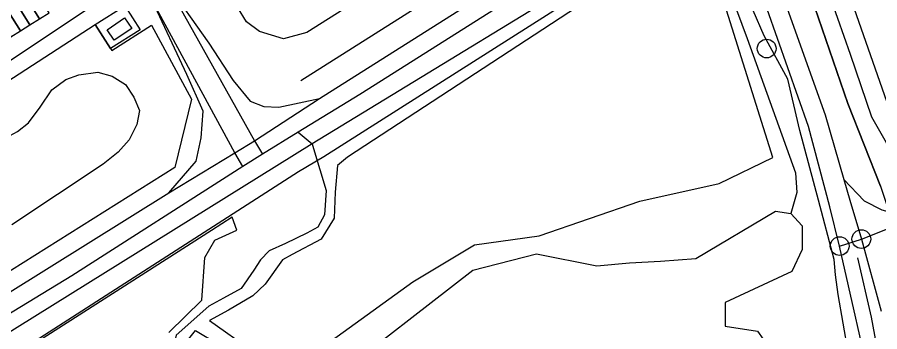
# Model space of a CAD drawing. Header units: metres. Extents: x 11276530 to 11306586, y 355867 to 367650.
# Drawn here: x 11290338.6 to 11290799.2, y 360458.7 to 360626.6 of the extents above; entities that cross this region are included whole.
import ezdxf

# ---------------------------------------------------------------- set-up
doc = ezdxf.new("R2010")
doc.units = ezdxf.units.M
for name, color, linetype in [('AMENITY', 6, 'Continuous'), ('BUILDING', 8, 'Continuous'), ('HIGHWAY_FOOTWAY', 6, 'Continuous'), ('HIGHWAY_PATH', 3, 'Continuous'), ('HIGHWAY_RESIDENTIAL', 7, 'Continuous'), ('HIGHWAY_SECONDARY', 4, 'Continuous'), ('HIGHWAY_TERTIARY', 3, 'Continuous'), ('LANDUSE', 2, 'Continuous'), ('NATURAL_WATER', 5, 'Continuous'), ('OSM_OTHER', 7, 'Continuous'), ('WATERWAY_DRAIN', 4, 'Continuous')]:
    doc.layers.add(name, color=color, linetype=linetype)

msp = doc.modelspace()

# ---------------------------------------------------------------- linework, layer by layer
at = {"layer": 'AMENITY'}
msp.add_circle((11290738.82, 360609.92), 5, dxfattribs=at)
at = {"layer": 'BUILDING'}
for points in [[(11290341.19, 360640.74), (11290336.03, 360637.52), (11290345.38, 360622.59), (11290350.54, 360625.81), (11290341.19, 360640.74)], [(11290346.33, 360643.97), (11290341.19, 360640.74), (11290350.54, 360625.81), (11290355.68, 360629.04), (11290346.33, 360643.97)], [(11290336.03, 360637.52), (11290330.88, 360634.3), (11290340.23, 360619.37), (11290345.38, 360622.59), (11290336.03, 360637.52)], [(11290330.88, 360634.3), (11290325.72, 360631.09), (11290335.07, 360616.15), (11290340.23, 360619.37), (11290330.88, 360634.3)], [(11290395.91, 360626.25), (11290399.7, 360620.64), (11290390.41, 360614.37), (11290386.62, 360619.98), (11290395.91, 360626.25)]]:
    msp.add_lwpolyline(points, close=True, dxfattribs=at)
at = {"layer": 'HIGHWAY_FOOTWAY'}
for points in [[(11290792.26, 360378.63), (11290792.47, 360386), (11290789.2, 360408.23), (11290782.38, 360447.96), (11290777, 360478.65), (11290775.6, 360489.04), (11290774.81, 360497.36), (11290766.56, 360529.03), (11290756.5, 360566.21), (11290750.15, 360593.53), (11290737.45, 360616.75), (11290731.63, 360630.3), (11290717.59, 360665.26), (11290710.63, 360671.09), (11290698.19, 360676.77), (11290688.36, 360680.74)], [(11290698.19, 360676.77), (11290686.9, 360673.33), (11290677.87, 360669.98), (11290496.09, 360559.03), (11290190.24, 360368.79), (11290171.65, 360362.67), (11290062.14, 360301.16), (11289912.71, 360246.82), (11289843.73, 360220.54), (11289807.75, 360210.84), (11289755.93, 360195.77), (11289649.95, 360160.83), (11289568.8, 360132.67)]]:
    msp.add_lwpolyline(points, dxfattribs=at)
at = {"layer": 'HIGHWAY_PATH'}
for points in [[(11290810.09, 360546.74), (11290795.01, 360573.32), (11290783.51, 360606.76), (11290770.08, 360645.43), (11290762.72, 360665.96), (11290764.41, 360674.98), (11290769.33, 360692.46), (11290785.46, 360710.07), (11290840.84, 360729.93)], [(11290488.68, 360565.29), (11290496.09, 360559.03), (11290496.87, 360556.55), (11290503.48, 360534.2), (11290502.69, 360521.2), (11290499.15, 360514.51), (11290493.24, 360511.35), (11290481.8, 360505.83), (11290473.14, 360501.9), (11290468.41, 360497.17), (11290464.87, 360491.65), (11290458.17, 360481.8), (11290448.72, 360476.69), (11290440.84, 360472.35), (11290423.5, 360456.98), (11290421.52, 360448.71), (11290422.72, 360421.92), (11290419.57, 360416.8), (11290383.71, 360394.33)]]:
    msp.add_lwpolyline(points, dxfattribs=at)
at = {"layer": 'HIGHWAY_RESIDENTIAL'}
for points in [[(11290283.76, 360877.44), (11290322.11, 360809.53), (11290326.85, 360801.21), (11290378.56, 360713.51), (11290417.91, 360645.36), (11290465.31, 360560.63)], [(11290787.3, 360874.43), (11290802.93, 360849.15), (11290813.22, 360832.71), (11290814.05, 360830.32), (11290814.72, 360827.41), (11290814.72, 360824.65), (11290813.63, 360821.99), (11290811.29, 360819.35), (11290731.36, 360769.66), (11290638.89, 360710.56), (11290559.29, 360660.38), (11290493.15, 360618.49), (11290480.84, 360615.1), (11290468.02, 360619.07), (11290461.04, 360624.23), (11290456.27, 360631.99), (11290441.48, 360658.11)], [(11290454.87, 360554.28), (11290410.75, 360635.31), (11290320.16, 360796.96)], [(11290377.52, 360631.85), (11290303.21, 360582.53), (11290274.45, 360563.72), (11290267.2, 360561.18)], [(11290465.31, 360560.63), (11290469.54, 360553.61)], [(11290458.98, 360546.86), (11290454.87, 360554.28)]]:
    msp.add_lwpolyline(points, dxfattribs=at)
at = {"layer": 'HIGHWAY_SECONDARY'}
for points in [[(11290752, 360730.38), (11290718.97, 360710.17), (11290711.72, 360705.67), (11290678.52, 360684.7), (11290521.63, 360585.4), (11290488.68, 360565.29), (11290469.54, 360553.61), (11290458.98, 360546.86), (11290367.75, 360488.56), (11290230.45, 360405.15), (11290155.96, 360363.63), (11290124.37, 360346.78), (11290085.45, 360325.46), (11290052.33, 360311.58), (11289946.25, 360269.53), (11289855.06, 360236.46), (11289805.47, 360220.8), (11289793.56, 360217.04), (11289652.5, 360173.66), (11289540.82, 360139.33), (11289538.54, 360138.63), (11289511.03, 360130.17)], [(11289497.51, 360138.93), (11289507.64, 360142.16), (11289537.07, 360151.84), (11289706.27, 360201.76), (11289744.72, 360213.11), (11289769.05, 360220.01), (11289787.42, 360225.64), (11289790.93, 360226.72), (11289876.72, 360252.99), (11290048.81, 360318.05), (11290086.61, 360335.37), (11290151.44, 360371.12), (11290216.83, 360406.77), (11290290.09, 360452.31), (11290419.55, 360532.8), (11290454.87, 360554.28), (11290465.31, 360560.63), (11290500.05, 360583.28), (11290620.3, 360659.35), (11290626.12, 360663.02), (11290708.05, 360715.91)], [(11290777.8, 360504.45), (11290772.64, 360525.34), (11290761.08, 360568.28), (11290728.09, 360662.51), (11290711.72, 360705.67)], [(11290737.48, 360666.01), (11290741.79, 360653.89), (11290769.98, 360574.56), (11290780.06, 360540.04)], [(11290780.06, 360540.04), (11290783.29, 360528.99), (11290789.38, 360508.19)], [(11290789.38, 360508.19), (11290800, 360469.75)], [(11290808.81, 360329.62), (11290802.66, 360376.87), (11290795.98, 360423.56), (11290777.8, 360504.45)]]:
    msp.add_lwpolyline(points, dxfattribs=at)
at = {"layer": 'HIGHWAY_TERTIARY'}
for points in [[(11290789.38, 360508.19), (11290817.3, 360519.14)], [(11290777.8, 360504.45), (11290789.38, 360508.19)]]:
    msp.add_lwpolyline(points, dxfattribs=at)
at = {"layer": 'LANDUSE'}
msp.add_lwpolyline([(11291574.98, 360292.46), (11291641.89, 360730.93), (11291352.62, 360729.26), (11291352.14, 360699.65), (11291333.05, 360699.69), (11291126.66, 360700.13), (11291105.79, 360696.75), (11291037.33, 360865.1), (11291026.98, 360890.55), (11290751.59, 360717.9), (11290751.59, 360717.9), (11290749.24, 360715.43), (11290746.32, 360712.35), (11290744.1, 360709.78), (11290743.06, 360705.84), (11290742.73, 360702.91), (11290742.38, 360699.4), (11290743.41, 360693.83), (11290752.85, 360666.22), (11290782.17, 360580.65), (11290799.65, 360536.4), (11290813.83, 360493.3), (11290836.06, 360336.51)], dxfattribs=at)
for points in [[(11290168.15, 360691.56), (11290165.06, 360685.92), (11290168.15, 360661.68), (11290172.89, 360652.76), (11290235.1, 360559.53), (11290275.43, 360554.98), (11290380.28, 360622.7), (11290396.08, 360632.78), (11290399.17, 360634.9), (11290326.3, 360776.1), (11290318.64, 360780.11), (11290310.63, 360781.39), (11290173.25, 360696.12), (11290168.15, 360691.56)], [(11290380.28, 360622.7), (11290388.43, 360609.92), (11290389.14, 360608.83), (11290410.36, 360622.45), (11290431.67, 360582.82), (11290422.72, 360546.46), (11290304.13, 360472.04), (11290288.5, 360477.86), (11290271.46, 360503.99), (11290305.86, 360525.09), (11290291.92, 360547.83), (11290256.55, 360526.15), (11290235.1, 360559.53), (11290275.43, 360554.98), (11290380.28, 360622.7)]]:
    msp.add_lwpolyline(points, close=True, dxfattribs=at)
at = {"layer": 'NATURAL_WATER'}
for points in [[(11290814.81, 360560.63), (11290804.17, 360578.13), (11290777.08, 360655.98), (11290778.45, 360674.16), (11290785.65, 360682.73), (11290787.37, 360688.56), (11290791.95, 360697.13), (11290845.53, 360723.52), (11290852.62, 360721.56), (11290871.53, 360685.31), (11290876.65, 360678.61), (11290882.18, 360675.06), (11290881.39, 360668.36), (11290886.51, 360646.7), (11290892.81, 360632.9), (11290891.24, 360618.72), (11290887.69, 360609.66), (11290869.56, 360590.75), (11290851.05, 360575.78), (11290829.38, 360559.63), (11290818.74, 360556.86), (11290814.81, 360560.63)], [(11290330.91, 360561.39), (11290338.75, 360565.6), (11290344.57, 360570.22), (11290350.9, 360578.66), (11290357.13, 360587.8), (11290364.56, 360593.42), (11290371.39, 360595.83), (11290381.63, 360597.34), (11290389.26, 360595.13), (11290396.4, 360590.81), (11290400.82, 360583.88), (11290403.83, 360576.85), (11290402.42, 360569.32), (11290398.3, 360561.19), (11290392.48, 360554.56), (11290384.44, 360548.13), (11290335.63, 360515.79)], [(11290504.76, 360431.73), (11290581.98, 360491.62), (11290615.87, 360500.28), (11290648.17, 360493.98), (11290665.5, 360495.55), (11290682.06, 360496.34), (11290700.96, 360497.91), (11290743.52, 360523.14), (11290751.74, 360521.93), (11290757.7, 360515.25), (11290757.7, 360502.64), (11290752.18, 360490.82), (11290716.72, 360474.28), (11290716.72, 360461.67), (11290733.93, 360458.98), (11290740.05, 360450.52)], [(11290426.76, 360450.64), (11290433.85, 360459.3), (11290445.66, 360452.21)]]:
    msp.add_lwpolyline(points, dxfattribs=at)
at = {"layer": 'OSM_OTHER'}
for points in [[(11290799.65, 360536.4), (11290782.17, 360580.65), (11290752.85, 360666.22), (11290743.41, 360693.83), (11290742.38, 360699.4), (11290742.73, 360702.91), (11290743.06, 360705.84), (11290744.1, 360709.78), (11290746.32, 360712.35), (11290749.24, 360715.43), (11290751.59, 360717.9)], [(11290500.91, 360508.08), (11290485.38, 360500.02), (11290480.3, 360497.03), (11290471.05, 360484.19), (11290464.48, 360477.92), (11290451.35, 360470.16), (11290441.2, 360464.79), (11290463.88, 360448.66), (11290468.07, 360438.51), (11290472.24, 360429.25), (11290549.88, 360485.38), (11290582.72, 360505.1), (11290617.36, 360509.87), (11290671.1, 360528.39), (11290713.49, 360537.94), (11290742.16, 360551.67), (11290711.41, 360649.31), (11290683.05, 360661.85), (11290514.94, 360551.97), (11290509.57, 360547.49), (11290508.38, 360533.16), (11290507.78, 360519.42), (11290500.91, 360508.08)], [(11290417.91, 360645.36), (11290440.82, 360612.77), (11290453.92, 360592.85), (11290462.91, 360581.83), (11290470.31, 360578.92), (11290478.36, 360578.62), (11290500.05, 360583.28)], [(11290396.08, 360632.78), (11290404.24, 360620), (11290388.43, 360609.92), (11290380.28, 360622.7), (11290396.08, 360632.78)], [(11290419.55, 360532.8), (11290434.05, 360549.71), (11290436.85, 360562.3), (11290437.88, 360576.53), (11290429.22, 360596.02), (11290410.75, 360635.31)], [(11290780.06, 360540.04), (11290790.97, 360528.69), (11290800.32, 360523.77), (11290817.3, 360519.14)], [(11290419.54, 360458.27), (11290437.2, 360475.66), (11290438.78, 360498.33), (11290444.04, 360507.55), (11290455.93, 360512.91), (11290453.42, 360519.98), (11290442.35, 360512.75), (11290263.69, 360398.73)], [(11290841.83, 360102.12), (11290806.72, 360393.32), (11290799.59, 360440.58), (11290794.82, 360466.44), (11290787.54, 360498.2)]]:
    msp.add_lwpolyline(points, dxfattribs=at)
for centre in [(11290789.38, 360508.19), (11290777.8, 360504.45)]:
    msp.add_circle(centre, 5, dxfattribs=at)
at = {"layer": 'WATERWAY_DRAIN'}
for points in [[(11290826.58, 360805.61), (11290490.01, 360592.72)], [(11290502.24, 360552.26), (11290682.64, 360666.84), (11290713.03, 360656.61), (11290728.42, 360615.31), (11290754.23, 360543.64), (11290754.9, 360533.11), (11290751.74, 360521.93)], [(11290488.82, 360544.21), (11290502.24, 360552.26)], [(11289536.03, 360085.29), (11289545.3, 360102), (11289559.78, 360123.51), (11290057.81, 360288.02), (11290092.15, 360298.18), (11290177.85, 360353.41), (11290194.86, 360355.5), (11290488.82, 360544.21)]]:
    msp.add_lwpolyline(points, dxfattribs=at)

doc.saveas('drawing.dxf')
